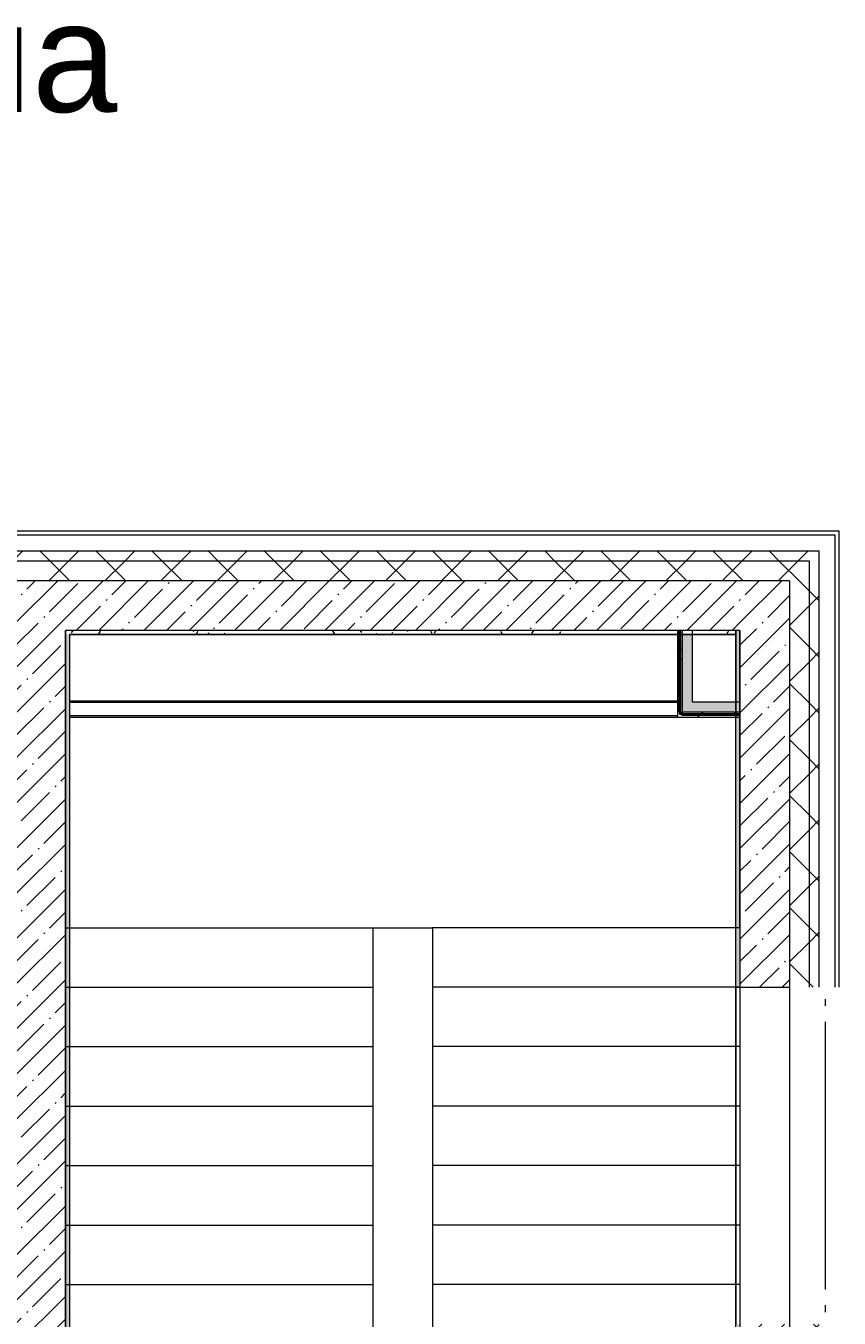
# Model space of a CAD drawing. Header units: millimetres. Extents: x -213911 to 415037, y -3642 to 107391.
# Drawn here: x 89274 to 93375, y 23244 to 29764 of the extents above; entities that cross this region are included whole.
import ezdxf

# ---------------------------------------------------------------- set-up
doc = ezdxf.new("R2010")
doc.units = ezdxf.units.MM
for name, color, linetype, lineweight in [('5.5) Перег WD5', 3, 'Continuous', 40), ('7.3) Альбес', 5, 'Continuous', 50), ('A-FLOR', 7, 'Continuous', 9), ('A-WALL', 7, 'Continuous', 5), ('I-WALL', 7, 'Continuous', 5), ('S-STRS-MBND', 7, 'Continuous', 9)]:
    doc.layers.add(name, color=color, linetype=linetype, lineweight=lineweight)
doc.layers.add('A-WALL-1', color=9, linetype='Continuous', lineweight=5, true_color=0x808080)
doc.layers.add('A-WALL-FNSH-1', color=9, linetype='Continuous', lineweight=5, true_color=0x808080)
doc.styles.get("Standard").update_dxf_attribs({"font": 'arial.ttf'})
pattern_1 = [(45, (64.7, -136.06), (-114.04925, 114.04925), []), (45, (178.75, -136.06), (-114.04925, 114.04925), [201.612, -40.322, 6.706, -33.617])]
pattern_2 = [(45, (64.7, -136.06), (-141.42136, 141.42136), []), (135, (64.7, -136.06), (-141.42136, -141.42136), [])]
pattern_3 = [(0, (64.7, -136.06), (243.84, 60.96), [20.117, -162.763, 20.117, -162.763, -975.36]), (0, (64.7, -136.06), (243.84, 60.96), [-365.76, 20.117, -345.643, 20.117, -162.763, -426.72]), (0, (64.7, -136.06), (243.84, 60.96), [-914.4, 20.117, -101.803, 20.117, -284.683]), (120, (156.14, -105.58), (-174.71291, 180.691634), [20.117, -162.763, 20.117, -162.763, -975.36]), (120, (156.14, -105.58), (-174.71291, 180.691634), [-365.76, 20.117, -345.643, 20.117, -162.763, -426.72]), (120, (156.14, -105.58), (-174.71291, 180.691634), [-914.4, 20.117, -101.803, 20.117, -284.683]), (240, (186.62, 16.34), (-69.12709, -241.651634), [20.117, -162.763, 20.117, -162.763, -975.36]), (240, (186.62, 16.34), (-69.12709, -241.651634), [-365.76, 20.117, -345.643, 20.117, -162.763, -426.72]), (240, (186.62, 16.34), (-69.12709, -241.651634), [-914.4, 20.117, -101.803, 20.117, -284.683])]
pattern_4 = [(45, (64.7, -136.06), (-212.132, 212.132), []), (135, (64.7, -136.06), (-212.132, -212.132), [])]

# ---------------------------------------------------------------- blocks, each defined once
blk = doc.blocks.new('Зашивка приборов отопления4 - Зашивка приборов отопления-33272095-Объем проектирования 1 этажа')
at = {"layer": 'A-WALL'}
for p, q in [((121465, 18487.5), (124530, 18487.5)), ((124530, 18487.5), (121465, 18487.5)), ((121465, 18412.5), (124530, 18412.5))]:
    blk.add_line(p, q, dxfattribs=at)

msp = doc.modelspace()

# ---------------------------------------------------------------- hatches: boundary and pattern name
at = {"layer": 'A-WALL'}
h = msp.add_hatch(dxfattribs=at)
h.set_pattern_fill('FP_24', color=256, style=0, pattern_type=2)
h.set_pattern_definition(pattern_2)
h.paths.add_polyline_path([(93224.7, 27063.9), (93274.7, 27063.9), (93274.7, 27113.9), (89074.7, 27113.9), (89074.7, 27063.9), (93161.1, 27063.9)])
h = msp.add_hatch(dxfattribs=at)
h.set_pattern_fill('FP_24', color=256, style=0, pattern_type=2)
h.set_pattern_definition(pattern_2)
h.paths.add_polyline_path([(89074.7, 26963.9), (93224.7, 26963.9), (93224.7, 27063.9), (89074.7, 27063.9)])
h = msp.add_hatch(dxfattribs=at)
h.set_pattern_fill('FP_24', color=256, style=0, pattern_type=2)
h.set_pattern_definition(pattern_2)
h.paths.add_polyline_path([(93274.7, 21413.9), (93274.7, 23213.9), (93224.7, 23213.9), (93224.7, 21413.9), (93274.3, 21413.9)])
h.paths.add_polyline_path([(93274.7, 24913.9), (93274.7, 27063.9), (93224.7, 27063.9), (93224.7, 24913.9)])
h = msp.add_hatch(dxfattribs=at)
h.set_pattern_fill('FP_24', color=256, style=0, pattern_type=2)
h.set_pattern_definition(pattern_2)
h.paths.add_polyline_path([(93124.7, 21413.9), (93224.7, 21413.9), (93224.7, 23213.9), (93134.7, 23213.9), (93134.7, 23203.9), (93126.7, 23203.9), (93124.7, 21416.9)])
h.paths.add_polyline_path([(93126.7, 24913.9), (93126.7, 24923.9), (93134.7, 24923.9), (93134.7, 24913.9), (93224.7, 24913.9), (93224.7, 26963.9), (93124.7, 26963.9), (93124.7, 24913.9)])
at = {"layer": 'I-WALL'}
h = msp.add_hatch(dxfattribs=at)
h.set_pattern_fill('FP_1', color=256, style=0, pattern_type=2)
h.set_pattern_definition(pattern_1)
h.paths.add_polyline_path([(89474.7, 17133.9), (89474.7, 26963.9), (89224.7, 26963.9), (89224.7, 17133.9)])
h = msp.add_hatch(dxfattribs=at)
h.set_pattern_fill('FP_1', color=256, style=0, pattern_type=2)
h.set_pattern_definition(pattern_1)
h.paths.add_polyline_path([(92559.7, 26713.9), (92874.7, 26713.9), (92874.7, 26963.9), (89474.7, 26963.9), (89474.7, 26713.9), (91548.2, 26713.9)])
h = msp.add_hatch(dxfattribs=at)
h.set_pattern_fill('FP_1', color=256, style=0, pattern_type=2)
h.set_pattern_definition(pattern_1)
h.paths.add_polyline_path([(93094.7, 21013.9), (93124.7, 21013.9), (93124.7, 23213.9), (92874.7, 23213.9), (92874.7, 21013.9)])
h.paths.add_polyline_path([(92874.7, 24913.9), (93124.7, 24913.9), (93124.7, 26963.9), (92874.7, 26963.9), (92874.7, 25296.2)])
h = msp.add_hatch(dxfattribs=at)
h.set_pattern_fill('FP_191', color=256, style=0, pattern_type=2)
h.set_pattern_definition(pattern_3)
h.paths.add_polyline_path([(92559.7, 26693.9), (92854.7, 26693.9), (92853.7, 26713.9), (89474.7, 26713.9), (89474.7, 26693.9), (91548.2, 26693.9)])
h = msp.add_hatch(dxfattribs=at)
h.set_pattern_fill('FP_191', color=256, style=0, pattern_type=2)
h.set_pattern_definition(pattern_3)
h.paths.add_polyline_path([(89474.7, 17713.9), (89494.7, 17734.9), (89494.7, 26692.9), (89474.7, 26693.9), (89474.7, 17876.3)])
h.paths.add_polyline_path([(89485.2, 17713.9), (89494.7, 17713.9), (89494.7, 17733.9), (89474.7, 17713.9)])
h = msp.add_hatch(dxfattribs=at)
h.set_pattern_fill('FP_192', color=256, style=0, pattern_type=2)
h.set_pattern_definition(pattern_4)
h.paths.add_polyline_path([(92572.2, 26276.4), (92572.2, 26693.9), (92559.7, 26693.9), (92559.7, 26276.4)])
h = msp.add_hatch(dxfattribs=at)
h.set_pattern_fill('FP_192', color=256, style=0, pattern_type=2)
h.set_pattern_definition(pattern_4)
h.paths.add_polyline_path([(92572.2, 26288.9), (92584.7, 26288.9), (92584.7, 26693.9), (92572.2, 26693.9), (92572.2, 26351.4)])
for points in [[(92584.7, 26301.4), (92634.7, 26301.4), (92634.7, 26693.9), (92584.7, 26693.9), (92584.7, 26351.4)], [(92634.7, 26301.4), (92854.7, 26302.4), (92854.7, 26351.4), (92634.7, 26351.4)]]:
    msp.add_hatch(color=256, dxfattribs=at).paths.add_polyline_path(points)
h = msp.add_hatch(dxfattribs=at)
h.set_pattern_fill('FP_191', color=256, style=0, pattern_type=2)
h.set_pattern_definition(pattern_3)
h.paths.add_polyline_path([(92874.7, 17733.9), (92874.7, 23213.9), (92854.7, 23213.9), (92854.7, 17734.9)])
h.paths.add_polyline_path([(92854.7, 24913.9), (92874.7, 24913.9), (92874.7, 26713.9), (92854.7, 26713.9), (92854.7, 25296.2)])
h = msp.add_hatch(dxfattribs=at)
h.set_pattern_fill('FP_192', color=256, style=0, pattern_type=2)
h.set_pattern_definition(pattern_4)
h.paths.add_polyline_path([(92854.7, 26276.4), (92854.2, 26288.9), (92572.2, 26288.9), (92572.2, 26276.4), (92854.2, 26276.4)])
h = msp.add_hatch(dxfattribs=at)
h.set_pattern_fill('FP_192', color=256, style=0, pattern_type=2)
h.set_pattern_definition(pattern_4)
h.paths.add_polyline_path([(92634.7, 26288.9), (92854.7, 26288.9), (92854.7, 26301.4), (92584.7, 26301.4), (92584.7, 26288.9)])

# ---------------------------------------------------------------- linework, layer by layer
at = {"layer": '5.5) Перег WD5'}
msp.add_lwpolyline([(92874.7, 26288.9), (92584.7, 26288.9), (92572.2, 26301.4), (92572.2, 26713.9)], dxfattribs=at)
at = {"layer": 'A-FLOR'}
for p, q in [((89494.7, 26358.9), (92559.7, 26358.9)), ((92874.7, 24913.9), (92874.7, 23213.9))]:
    msp.add_line(p, q, dxfattribs=at)
at = {"layer": 'A-WALL'}
for p, q in [((93354.7, 27193.9), (89071.7, 27193.9)), ((93354.7, 24913.9), (93354.7, 27193.9)), ((93274.7, 27113.9), (89074.7, 27113.9)), ((93224.7, 27063.9), (89074.7, 27063.9)), ((93224.7, 24913.9), (93224.7, 27063.9)), ((93274.7, 24913.9), (93274.7, 27113.9)), ((93124.7, 26963.9), (93124.7, 21413.9)), ((89494.7, 26693.9), (89494.7, 17733.9)), ((89495.7, 26692.9), (89494.7, 26692.9)), ((92572.2, 26288.9), (92572.2, 26713.9)), ((92584.7, 26301.4), (92584.7, 26713.9)), ((92853.7, 26692.9), (92853.7, 26693.9)), ((92874.7, 26288.9), (92572.2, 26288.9)), ((92874.7, 26301.4), (92584.7, 26301.4)), ((93304.7, 24853.9), (93304.7, 24818.9)), ((93304.7, 24738.9), (93304.7, 23388.9)), ((93304.7, 23308.9), (93304.7, 23273.9))]:
    msp.add_line(p, q, dxfattribs=at)
at = {"layer": 'A-WALL-1'}
for p, q in [((93124.7, 26963.9), (89074.7, 26963.9)), ((89474.7, 17133.9), (89474.7, 26713.9)), ((89474.7, 26713.9), (89474.7, 26713.9)), ((92874.7, 26713.9), (89474.7, 26713.9)), ((89474.7, 26713.9), (89474.7, 17713.9)), ((92559.7, 26713.9), (92559.7, 26276.4)), ((92634.7, 26351.4), (92634.7, 26713.9)), ((92853.7, 26693.9), (92854.7, 26693.9)), ((92874.7, 26713.9), (92874.7, 24913.9)), ((92874.7, 26351.4), (92634.7, 26351.4)), ((92559.7, 26276.4), (92874.7, 26276.4)), ((92854.7, 24913.9), (93124.7, 24913.9))]:
    msp.add_line(p, q, dxfattribs=at)
at = {"layer": 'A-WALL-FNSH-1'}
for p, q in [((93374.7, 27213.9), (89066.7, 27213.9)), ((93374.7, 24913.9), (93374.7, 27213.9)), ((92853.7, 26693.9), (89494.7, 26693.9)), ((89495.7, 26692.9), (92853.7, 26692.9)), ((89495.7, 23194.3), (89495.7, 26692.9)), ((92853.7, 26713.9), (92853.7, 26693.9)), ((92853.7, 26692.9), (92853.7, 26276.4)), ((92854.7, 24913.9), (92854.7, 26713.9)), ((92853.7, 24913.9), (92854.7, 24913.9))]:
    msp.add_line(p, q, dxfattribs=at)
at = {"layer": 'I-WALL'}
for p, q in [((89495.7, 26283.9), (92559.7, 26283.9)), ((92559.7, 26282.9), (89495.7, 26282.9)), ((92853.7, 17735.9), (92853.7, 26276.4)), ((92854.7, 24913.9), (92854.7, 23213.9))]:
    msp.add_line(p, q, dxfattribs=at)
at = {"layer": 'S-STRS-MBND'}
for p, q in [((89474.7, 26713.9), (89474.7, 25213.9)), ((92874.7, 26713.9), (89474.7, 26713.9)), ((92874.7, 25213.9), (92874.7, 26713.9)), ((89474.7, 25213.9), (91024.7, 25213.9)), ((89474.7, 22513.9), (89474.7, 25213.9)), ((89474.7, 25213.9), (91024.7, 25213.9)), ((91024.7, 25213.9), (91324.7, 25213.9)), ((91024.7, 22575.3), (91024.7, 25213.9)), ((92874.7, 25213.9), (91324.7, 25213.9)), ((91324.7, 25213.9), (91324.7, 22213.9)), ((92874.7, 25213.9), (91324.7, 25213.9)), ((92874.7, 25213.9), (92874.7, 22213.9)), ((89474.7, 24913.9), (91024.7, 24913.9)), ((89474.7, 24913.9), (91024.7, 24913.9)), ((92874.7, 24913.9), (91324.7, 24913.9)), ((92874.7, 24913.9), (91324.7, 24913.9)), ((89474.7, 24613.9), (91024.7, 24613.9)), ((89474.7, 24613.9), (91024.7, 24613.9)), ((92874.7, 24613.9), (91324.7, 24613.9)), ((92874.7, 24613.9), (91324.7, 24613.9)), ((89474.7, 24313.9), (91024.7, 24313.9)), ((89474.7, 24313.9), (91024.7, 24313.9)), ((92874.7, 24313.9), (91324.7, 24313.9)), ((92874.7, 24313.9), (91324.7, 24313.9)), ((89474.7, 24013.9), (91024.7, 24013.9)), ((89474.7, 24013.9), (91024.7, 24013.9)), ((92874.7, 24013.9), (91324.7, 24013.9)), ((92874.7, 24013.9), (91324.7, 24013.9)), ((89474.7, 23713.9), (91024.7, 23713.9)), ((89474.7, 23713.9), (91024.7, 23713.9)), ((92874.7, 23713.9), (91324.7, 23713.9)), ((92874.7, 23713.9), (91324.7, 23713.9)), ((89474.7, 23413.9), (91024.7, 23413.9)), ((89474.7, 23413.9), (91024.7, 23413.9)), ((92874.7, 23413.9), (91324.7, 23413.9)), ((92874.7, 23413.9), (91324.7, 23413.9))]:
    msp.add_line(p, q, dxfattribs=at)

# ---------------------------------------------------------------- block references
at = {"layer": 'A-WALL'}
msp.add_blockref('Зашивка приборов отопления4 - Зашивка приборов отопления-33272095-Объем проектирования 1 этажа', (-31970.3, 7863.9), dxfattribs=at)

# ---------------------------------------------------------------- texts
at = {"layer": '7.3) Альбес', "linetype": 'ByBlock', "ltscale": 0.5, "insert": (83239.9, 29884.9), "char_height": 555, "attachment_point": 1}
msp.add_mtext_dynamic_manual_height_columns('отм. от чист. пола +3.000', width=7611.763, gutter_width=12.5, heights=[0], dxfattribs=at)

doc.saveas('drawing.dxf')
